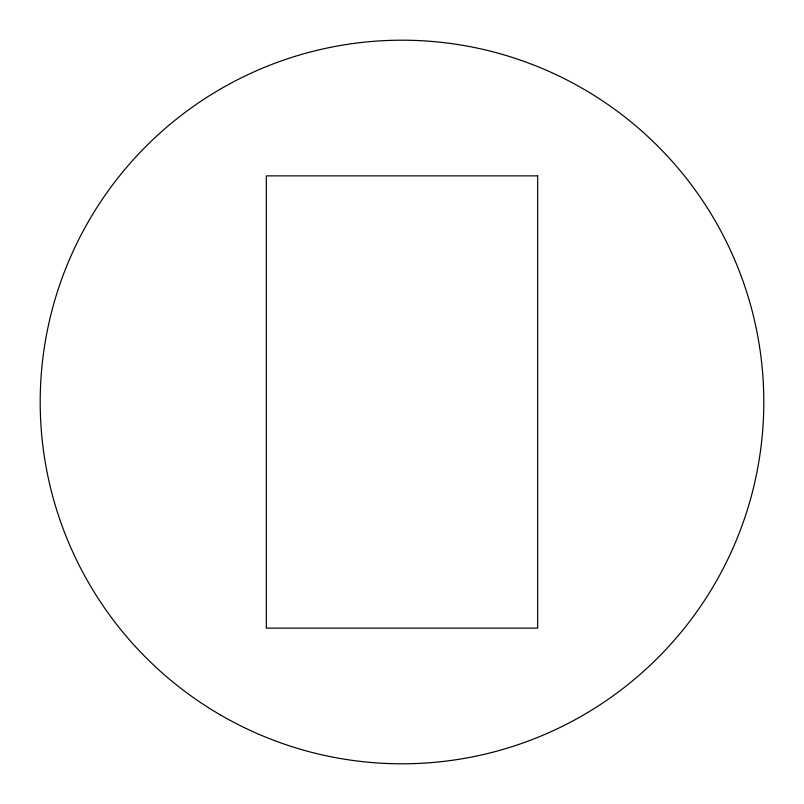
<?xml version="1.0" encoding="UTF-8"?>
<svg xmlns="http://www.w3.org/2000/svg" width="804" height="804" viewBox="0 0 804 804"><rect width="100%" height="100%" fill="white"/><g stroke="black" fill="none" stroke-linecap="round" stroke-linejoin="round"><path stroke-width="1.21" d="M537.675 175.875L266.325 175.875L266.325 628.125L537.675 628.125L537.675 175.875M221.1 715.329A361.8 361.8 0 0 0 763.8 402A361.8 361.8 0 0 0 221.1 88.671A361.8 361.8 0 0 0 221.1 715.329"/></g></svg>
